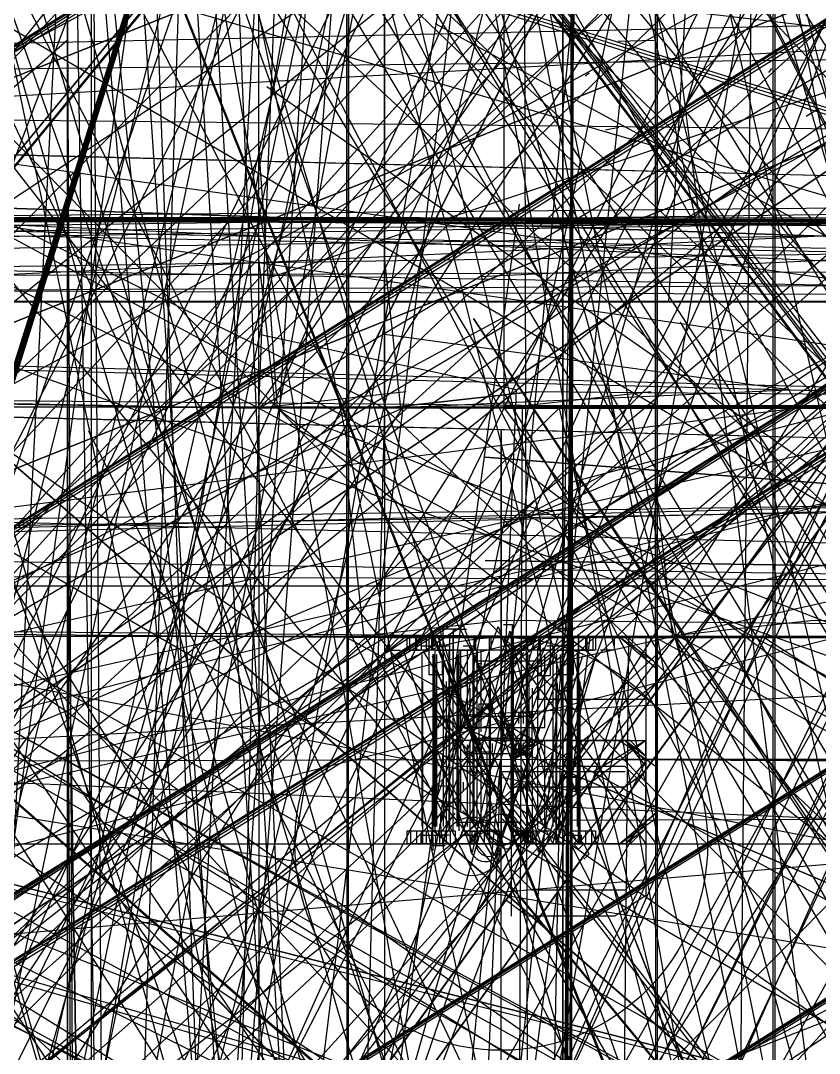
# Model space of a CAD drawing. Header units: metres. Extents: x -229 to 206, y -208 to 238.
# Drawn here: x -2.33 to 1.54, y -1.01 to 3.99 of the extents above; entities that cross this region are included whole.
import ezdxf

# ---------------------------------------------------------------- set-up
doc = ezdxf.new("R2010")
doc.units = ezdxf.units.M

msp = doc.modelspace()

# ---------------------------------------------------------------- linework, layer by layer
at = {"layer": 'MCD_Layer_0'}
for p, q in [((-7.302232, -76), (5.825209, 61.375488)), ((61.092737, 58.562988), (-65.982458, -57.987305)), ((-13.015078, -22.625), (24.650938, 54.244141)), ((5.918216, -3.1875), (-28.071042, 51.963867)), ((3.419547, 48.525391), (0.810172, 2.625)), ((18.28022, 45.419922), (-19.597709, -39.16748)), ((19.77642, 45.419922), (-18.101509, -39.16748)), ((19.626962, 44.309561), (-16.357073, -36.048475)), ((18.902891, 41.767578), (-13.046328, -22.625)), ((18.902891, 41.767578), (-13.044374, -22.625)), ((-0.7481, 1), (-0.7481, 41.371094)), ((0.7481, 1), (0.7481, 41.371094)), ((-13.747499, 34.625), (11.85211, -29.494141)), ((-13.747499, 34.625), (11.85211, -29.525391)), ((5.3842, 34.625), (-7.9283, -29.5)), ((9.5109, -29.375), (-13.223475, 34.535156)), ((13.3093, -29.375), (-9.425075, 34.535156)), ((9.026799, -30.75), (-13.707576, 33.160156)), ((11.1322, -30.75), (-11.602175, 33.160156)), ((0.014192, 2.110633), (0.014192, 32.75231)), ((0.8336, 30.000977), (0.167096, -5.9375)), ((1.4614, 30.000977), (0.789037, -39.3125)), ((-1.173973, 2.110633), (-0.105223, 29.661562)), ((-3.809235, -10.411304), (15.198766, 27.378468)), ((-22.817236, 26.239194), (15.22429, -10.411304)), ((-0.565783, 2.110633), (-0.565783, 25.923721)), ((4.331582, -10.188554), (-3.809235, 25.711323)), ((4.98475, -10.337054), (-3.809235, 25.711323)), ((9.184516, -11.543182), (-9.823485, 25.107316)), ((-2.101486, -12.675062), (-2.101486, 25.006815)), ((-0.7481, -47), (-0.734916, 24.976562)), ((0.7481, -47), (0.761284, 24.976562)), ((-2.101486, -12.675062), (-2.101486, 24.932565)), ((-1.173973, 2.110633), (22.29678, 24.877236)), ((0.3364, 24.882812), (0.3364, 1)), ((-2.101486, -12.675062), (-2.101486, 24.784065)), ((-1.173973, 2.110633), (36.922513, 24.795132)), ((-1.173973, 2.110633), (-46.773976, 24.561343)), ((-1.173973, 2.110633), (-46.773976, 24.558559)), ((-0.565783, 2.110633), (-46.165786, 24.561343)), ((-3.809235, 24.597573), (2.920832, -10.188554)), ((-0.7481, 1), (-0.7481, 24.583984)), ((0.7481, 1), (0.7481, 24.583984)), ((30.660043, -21.950159), (-39.297163, 24.444448)), ((-2.101486, -12.675062), (-2.101486, 24.264315)), ((-2.101486, -12.675062), (-2.101486, 24.237632)), ((-2.101486, -12.675062), (-2.101486, 24.041565)), ((-21.109487, 23.975436), (16.932039, -12.675062)), ((-3.809235, -10.411304), (15.198766, 23.962967)), ((-1.861333, -12.452312), (-2.101486, 23.447565)), ((-0.556157, -12.600812), (-2.101486, 23.447565)), ((-2.101486, -12.675062), (-2.101486, 23.224815)), ((-2.101486, 22.333815), (4.628581, -12.452312)), ((-2.101486, -12.675062), (-2.101486, 22.07394)), ((-1.173973, 2.110633), (-1.173973, 22.063418)), ((-0.565783, 2.110633), (-0.565783, 22.063418)), ((-0.565783, 22.063418), (-0.565783, 2.110633)), ((-0.7481, 22.00293), (-0.7481, 1)), ((0.7481, 22.00293), (0.7481, 1)), ((-2.101486, -12.675062), (-2.101486, 21.956764)), ((-3.809235, 21.479073), (5.567148, -10.188554)), ((24.702767, 21.061416), (-22.785912, -10.411304)), ((-15.254181, -25.409806), (7.119434, 20.250467)), ((-13.472178, -25.409806), (8.901436, 20.250467)), ((-4.477487, 20.130633), (4.975467, -13.870069)), ((-34.102079, 20.002194), (22.4451, -10.411304)), ((-15.68924, -10.411304), (12.822762, 20.001034)), ((-13.907237, 20.002194), (4.810725, -10.411304)), ((-13.907237, -10.411304), (14.604765, 20.001034)), ((-7.492734, -10.338215), (3.912763, 19.994073)), ((-6.542566, -10.338215), (3.912763, 19.994073)), ((3.912763, 19.994073), (-3.690901, -10.338215)), ((3.912763, 19.994073), (-2.502901, -10.338215)), ((-1.314901, -10.338215), (3.912763, 19.994073)), ((-2.101486, -12.675062), (-2.101486, 19.363815)), ((26.410516, 18.797659), (-21.078163, -12.675062)), ((72.2388, -40.236328), (-39.140106, 18.519531)), ((-13.907237, 18.100698), (16.505101, -29.468032)), ((-3.809235, 18.100698), (7.669352, -29.367099)), ((-3.809235, 18.100698), (4.514887, -29.357818)), ((-2.101486, -12.675062), (-2.101486, 17.970467)), ((-35.958329, 17.738436), (20.588851, -12.675062)), ((-11.605486, 17.743077), (16.970324, -12.675062)), ((2.056513, 17.730315), (-5.547151, -12.601972)), ((2.056513, 17.730315), (-4.359151, -12.601972)), ((-3.171151, -12.601972), (2.056513, 17.730315)), ((-0.565783, 2.110633), (-0.565783, 17.646474)), ((-2.101486, -12.675062), (-2.101486, 17.39619)), ((-102.057129, 17.298828), (53.9458, -4.617188)), ((-2.101486, -12.675062), (-2.101486, 17.284815)), ((9.184516, 16.96882), (-23.975072, -30.545383)), ((9.184516, 16.96882), (-11.961653, -30.540742)), ((0.298914, -18.597588), (0.298914, 16.70829)), ((15.198766, -10.411304), (-22.817236, 16.208483)), ((-13.313236, 16.167877), (15.254454, -10.411304)), ((-5.70525, -66.550781), (-1.555836, 16)), ((-1.9865, 16), (-1.9865, -30.59375)), ((-1.9865, 16), (-1.9865, -134.5)), ((8.73225, -58.368164), (-0.680836, 16)), ((1.3157, 16), (1.3157, -170.375)), ((1.329372, 16), (1.3157, -40)), ((-2.101486, -12.675062), (-2.101486, 15.83694)), ((-2.100326, -12.675062), (-2.101486, 15.83694)), ((-2.101486, 15.83694), (-0.35545, -31.638978)), ((-2.101486, 15.83694), (0.782663, -31.65406)), ((-2.101486, 15.83694), (9.377101, -31.630856)), ((-2.101486, 15.83694), (6.222636, -31.621575)), ((24.702767, 14.487971), (-22.758068, -10.411304)), ((-8.130819, -15.970703), (1.462514, 14.441635)), ((-8.115737, -15.970703), (1.462514, 14.441635)), ((-8.108776, -15.970703), (1.462514, 14.441635)), ((1.462514, 14.441635), (-8.108776, -15.970703)), ((1.462514, 14.441635), (-8.090213, -15.970703)), ((-8.087893, -15.970703), (1.462514, 14.441635)), ((-8.086733, -15.970703), (1.462514, 14.441635)), ((-8.084413, -15.970703), (1.462514, 14.441635)), ((-8.078612, -15.970703), (1.462514, 14.441635)), ((-8.077452, -15.970703), (1.462514, 14.441635)), ((1.462514, 14.441635), (-8.076291, -15.970703)), ((1.462514, 14.441635), (-8.071651, -15.970703)), ((-8.071651, -15.970703), (1.462514, 14.441635)), ((1.462514, 14.441635), (-8.06701, -15.970703)), ((-5.665489, 14.442795), (13.052474, -15.970703)), ((-2.101486, 14.166315), (-0.449423, -12.452312)), ((16.906516, -12.675062), (-21.109487, 13.944725)), ((-35.265599, 13.878906), (8.046901, 1.25)), ((-11.605486, 13.904119), (16.962203, -12.675062)), ((-2.101486, -12.675062), (-2.101486, 13.83219)), ((11.85211, 2.748047), (-77.747499, 13.248047)), ((-22.817236, 13.084182), (15.245172, -10.411304)), ((3.705094, 12.839389), (-15.272743, -25.409806)), ((3.705094, 12.839389), (-15.271583, -25.409806)), ((5.487096, 12.839389), (-13.573112, -10.262804)), ((5.487096, 12.839389), (-13.569632, -10.262804)), ((5.487096, 12.839389), (-13.490741, -25.409806)), ((5.487096, 12.839389), (-13.489581, -25.409806)), ((5.487096, 12.839389), (-13.48378, -10.262804)), ((5.487096, 12.839389), (-13.475659, -10.262804)), ((5.487096, 12.839389), (-13.469858, -10.262804)), ((9.184516, -11.543182), (-9.823485, 12.853745)), ((-2.101486, -12.675062), (-2.101486, 12.829815)), ((-27.049488, 12.541299), (3.36285, 2.970009)), ((-27.049488, 12.541299), (3.36285, 3.007134)), ((-27.049488, 12.541299), (3.36285, 2.988572)), ((-5.665489, 12.541299), (24.746849, -35.027431)), ((-11.085738, 12.397369), (3.983533, -10.411304)), ((26.410516, 12.224213), (-21.050319, -12.675062)), ((-2.101486, -12.675062), (-2.101486, 11.97594)), ((0.298914, 11.80779), (-7.30475, -18.524498)), ((0.298914, 11.80779), (-6.11675, -18.524498)), ((-4.92875, -18.524498), (0.298914, 11.80779)), ((0.298914, -18.597588), (0.298914, 11.80779)), ((-15.68924, -10.411304), (7.185563, 11.345107)), ((-13.907237, -10.411304), (8.967565, 11.345107)), ((-4.100433, 11.345107), (6.37926, -25.533942)), ((-5.592399, -15.970703), (0.644602, 11.294131)), ((0.644602, 11.294131), (-4.469368, -15.970703)), ((0.644602, 11.294131), (-2.687367, -15.970703)), ((-3.809235, -10.411304), (5.694766, 11.123517)), ((-21.109487, 10.820424), (16.952922, -12.675062)), ((34.761693, 10.760254), (0.3364, 1.75)), ((-3.809235, 10.749947), (0.558753, -10.337054)), ((-4.174686, 10.213229), (6.305006, -26.66582)), ((-2.101486, -12.675062), (-2.101486, 10.19974)), ((25.307206, -12.253925), (-12.941988, 10.133611)), ((0.298914, -18.597588), (0.298914, 9.914414)), ((0.298914, 0.373289), (0.298914, 9.914414)), ((0.298914, 0.364007), (0.298914, 9.914414)), ((0.298914, 0.387211), (0.298914, 9.914414)), ((0.301235, -18.597588), (0.298914, 9.914414)), ((-2.101486, 9.525689), (-0.625767, -12.452312)), ((-3.809235, 9.413447), (10.92243, -10.188554)), ((12.493282, -10.188554), (-3.809235, 9.413447)), ((11.081371, -10.188554), (-3.809235, 9.413447)), ((8.894477, -10.188554), (-3.809235, 9.413447)), ((6.389699, -10.188554), (-3.809235, 9.413447)), ((2.022871, -10.337054), (-3.809235, 9.413447)), ((8.040602, -10.337054), (-3.809235, 9.413447)), ((11.334285, -10.337054), (-3.809235, 9.413447)), ((-2.488388, 1.373047), (6.5038, 9.375)), ((5.785258, 9.198818), (-3.809235, -10.411304)), ((9.184516, -11.543182), (-9.823485, 9.058874)), ((-2.101486, -12.675062), (-2.101486, 9.005939)), ((-12.422237, 8.983029), (9.343456, -9.998289)), ((-12.422237, 8.983029), (9.343456, -9.989008)), ((16.090923, 8.770791), (-43.680331, -31.176872)), ((1.095906, 8.658185), (-3.809235, -38.923306)), ((-3.809235, -0.907304), (1.095906, 8.658185)), ((3.376773, 8.654705), (-3.809235, -10.411304)), ((-3.809235, -10.411304), (5.393125, 8.641943)), ((3.437103, 8.566533), (-26.975235, -38.923306)), ((11.753099, 8.571173), (-18.659239, -10.411304)), ((11.753099, 8.566533), (-18.659239, -10.411304)), ((11.753099, 8.561892), (-18.659239, -10.411304)), ((14.723099, 8.571173), (-15.68924, -10.411304)), ((14.723099, 8.566533), (-15.68924, -10.411304)), ((14.723099, 8.561892), (-15.68924, -10.411304)), ((16.505101, 8.571173), (-13.907237, -10.411304)), ((16.505101, 8.566533), (-13.907237, -10.411304)), ((16.505101, 8.561892), (-13.907237, -10.411304)), ((-3.809235, 8.596697), (18.809173, -29.356657)), ((11.753099, 8.54797), (-18.659239, -10.411304)), ((11.753099, 8.529408), (-18.659239, -10.411304)), ((14.723099, 8.54797), (-15.68924, -10.411304)), ((14.723099, 8.529408), (-15.68924, -10.411304)), ((16.505101, 8.54797), (-13.907237, -10.411304)), ((16.505101, 8.529408), (-13.907237, -10.411304)), ((-2.101486, 8.486189), (2.266503, -12.600812)), ((3.912763, 8.448197), (-11.209875, -8.22673)), ((-13.907237, -10.411304), (1.298932, 8.358865)), ((3.912763, 8.299697), (-11.209875, -8.22673)), ((-4.174686, 7.886343), (6.305006, -28.992706)), ((7.402515, 7.662478), (-21.043358, -12.675062)), ((-4.766364, 7.530948), (9.184516, -40.055184)), ((-2.101486, -12.675062), (-2.101486, 7.520939)), ((9.184516, -40.055184), (-0.470305, 7.514706)), ((-0.470305, 7.514706), (9.184516, -11.543182)), ((9.184516, 7.464819), (-25.373061, -30.494336)), ((-11.34097, 7.484542), (9.184516, -11.543182)), ((9.184516, -11.543182), (-1.607258, 7.492663)), ((3.36285, 7.439296), (-27.049488, -11.543182)), ((3.36285, 7.434655), (-27.049488, -40.055184)), ((3.36285, 7.434655), (-27.049488, -11.543182)), ((3.36285, 7.430014), (-27.049488, -11.543182)), ((3.36285, 7.416092), (-27.049488, -11.543182)), ((3.36285, 7.39753), (-27.049488, -11.543182)), ((13.728845, 7.27999), (-5.254793, -0.675202)), ((-2.101486, 7.149689), (12.630179, -12.452312)), ((14.201031, -12.452312), (-2.101486, 7.149689)), ((12.789121, -12.452312), (-2.101486, 7.149689)), ((10.602226, -12.452312), (-2.101486, 7.149689)), ((8.097449, -12.452312), (-2.101486, 7.149689)), ((-1.791724, -12.452312), (-2.101486, 7.149689)), ((3.73062, -12.600812), (-2.101486, 7.149689)), ((9.748351, -12.600812), (-2.101486, 7.149689)), ((13.042035, -12.600812), (-2.101486, 7.149689)), ((-3.809235, 7.000322), (5.038117, -10.188554)), ((-2.101486, -12.675062), (-0.616486, 6.719271)), ((-2.101486, -12.675062), (-2.101486, 6.524365)), ((-2.101486, -12.675062), (-2.101486, 6.397908)), ((-1.068947, 6.397908), (-2.101486, -12.675062)), ((-2.101486, -3.171062), (2.803655, 6.394427)), ((-2.100326, -12.675062), (-2.101486, 6.332939)), ((-2.101486, 6.332939), (1.660901, -31.614614)), ((-2.101486, 6.332939), (20.516922, -31.620415)), ((-2.101486, -12.675062), (-2.101486, 6.295814)), ((-2.101486, 6.295814), (-0.556157, -12.600812)), ((-1.493564, 6.299295), (-2.100326, -12.675062)), ((2.056513, 6.184439), (-13.066124, -10.490488)), ((2.056513, 6.035939), (-13.066124, -10.490488)), ((-4.174686, 5.785709), (6.305006, -31.093341)), ((-1.107012, 2.748047), (7.900801, 5.75)), ((-2.101486, -12.675062), (-2.101486, 5.627564)), ((-3.809235, -10.411304), (3.28164, 5.538525)), ((-3.809235, -10.411304), (-1.61886, 5.362181)), ((24.034515, -23.374069), (-4.12944, 5.199421)), ((24.034515, -51.886071), (-3.178112, 5.199421)), ((3.36285, 5.112409), (-27.049488, -13.870069)), ((3.36285, 5.107769), (-27.049488, -42.382071)), ((3.36285, 5.107769), (-27.049488, -13.870069)), ((3.36285, 5.103128), (-27.049488, -13.870069)), ((-13.313236, 5.105786), (15.204567, -10.411304)), ((3.36285, 5.089206), (-27.049488, -13.870069)), ((3.36285, 5.070644), (-27.049488, -13.870069)), ((3.437103, 4.956126), (-11.769066, -10.338215)), ((-15.816585, 4.927734), (9.67365, 1.25)), ((-21.748735, -10.338215), (3.912763, 4.809947)), ((-18.897071, -10.338215), (3.912763, 4.809947)), ((3.912763, 4.809947), (-18.897071, -10.338215)), ((3.912763, 4.809947), (-14.14507, -10.338215)), ((-13.194902, -10.338215), (3.912763, 4.809947)), ((-7.967238, -10.338215), (3.912763, 4.809947)), ((3.912763, 4.809947), (-7.01707, -10.338215)), ((-7.01707, -10.338215), (3.912763, 4.809947)), ((3.912763, 4.809947), (-4.64107, -10.338215)), ((-3.690901, -10.338215), (3.912763, 4.809947)), ((-3.215237, -10.338215), (3.912763, 4.809947)), ((-56.674081, -25.617474), (-0.602566, 4.794865)), ((-53.704082, -25.617474), (2.367434, 4.794865)), ((-51.92208, -25.617474), (4.149436, 4.794865)), ((-37.727568, -10.411304), (0.348763, 4.794865)), ((0.348763, 4.794865), (-37.719447, -10.411304)), ((-34.757569, -10.411304), (3.318762, 4.794865)), ((3.318762, 4.794865), (-34.749448, -10.411304)), ((-32.975567, -10.411304), (5.100764, 4.794865)), ((5.100764, 4.794865), (-32.967445, -10.411304)), ((-18.659239, -10.411304), (0.348763, 4.794865)), ((-15.68924, -10.411304), (3.318762, 4.794865)), ((-15.61847, -10.411304), (-0.542238, 4.794865)), ((-0.542238, 4.794865), (-15.61615, -10.411304)), ((-0.542238, 4.794865), (-15.61615, -48.427307)), ((-15.48157, 4.794865), (22.682932, -10.411304)), ((-13.907237, -10.411304), (5.100764, 4.794865)), ((-13.836468, -10.411304), (1.239764, 4.794865)), ((1.239764, 4.794865), (-13.834147, -10.411304)), ((1.239764, 4.794865), (-13.834147, -48.427307)), ((0.11093, 4.794865), (0.18518, -25.533942)), ((0.247829, -10.411304), (0.348763, 4.794865)), ((0.348763, 4.794865), (0.25943, -10.411304)), ((0.348763, 4.794865), (0.277993, -10.411304)), ((0.348763, 4.794865), (0.305837, -10.411304)), ((0.311638, -10.411304), (0.348763, 4.794865)), ((0.348763, 4.794865), (0.315118, -10.411304)), ((0.318598, -10.411304), (0.348763, 4.794865)), ((0.348763, 4.794865), (0.324399, -10.411304)), ((0.3302, -10.411304), (0.348763, 4.794865)), ((-2.101486, 4.736564), (6.745866, -12.452312)), ((32.152891, 4.638672), (-13.747499, 3.625)), ((-29.050046, 4.466309), (5.1272, -1.078125)), ((15.198766, 4.486263), (-22.783592, -10.411304)), ((0.298914, -18.597588), (0.298914, 4.277215)), ((10.6981, -40.21875), (-0.561666, 4.153809)), ((10.6981, -40.296875), (0.688334, 4.153809)), ((32.152891, 4.138672), (-13.747499, 3.625)), ((-2.101486, -12.675062), (-2.101486, 4.105439)), ((9.184516, -11.543182), (1.239765, 4.122409)), ((-13.369706, 2.998047), (5.3842, 4.0625)), ((-0.950611, 4.03699), (-2.027236, -12.675062)), ((-33.598775, -6.009766), (10.851909, 4)), ((-33.52065, -7.259766), (10.851909, 4)), ((-32.456075, -6.009766), (11.994609, 4)), ((-32.37795, -7.259766), (11.994609, 4)), ((-29.45815, 4), (30.6981, 1.95166)), ((-29.389791, 4), (30.6981, 1.95166)), ((-28.283711, 4), (51.8408, 1.95166)), ((-28.266622, 4), (51.8408, 1.95166)), ((14.7766, 2.239746), (-25.128185, 4)), ((-10.3792, -1.12207), (49.432812, 4)), ((38.119051, -22.740723), (-8.75839, 4)), ((-2.101486, -12.675062), (-2.101486, 3.959259)), ((-2.101486, 3.959259), (-2.101486, -12.378062)), ((-2.101486, 3.956939), (-2.027236, -12.675062)), ((-0.319485, 3.973909), (28.198318, -11.543182)), ((-2.101486, 3.89197), (-21.109487, -12.675062)), ((0.566849, 3.887729), (0.741747, 3.892222)), ((3.36285, 3.824248), (-11.843319, -11.470093)), ((1.3088, 3.754436), (1.295716, 3.735587)), ((0.425814, 3.732017), (0.407072, 3.71878)), ((-3.17811, 3.700112), (9.407266, -11.543182)), ((24.034515, -13.870069), (-1.136236, 3.666855)), ((32.152891, 3.138672), (-13.747499, 3.625)), ((1.477552, 3.523692), (1.532774, 3.55762)), ((24.034515, -13.870069), (-5.962487, 3.490511)), ((0.505471, 3.457473), (0.568964, 3.470466)), ((-4.180489, 3.42363), (17.585204, -15.557687)), ((-4.180489, 3.42363), (17.585204, -15.548406)), ((-1.173973, 3.357508), (-1.086302, 2.110633)), ((24.034515, -13.870069), (-10.900112, 3.314167)), ((-41.4962, 3.296875), (38.468644, 1.25)), ((-40.7116, 3.296875), (39.253244, 1.25)), ((-0.565783, 2.110633), (-0.565783, 3.179383)), ((-33.6915, 2.748047), (6.3085, 3.125)), ((-25.8702, 2.748047), (14.1298, 3.125)), ((-20.812903, 2.748047), (7.2203, 3.125)), ((-15.155115, 2.748047), (9.5109, 3.125)), ((-11.356715, 2.748047), (13.3093, 3.125)), ((-2.607987, 2.748047), (5.3842, 3.125)), ((-0.107012, 2.748047), (7.900801, 3.125)), ((-2.101486, -12.675062), (0.088889, 3.098423)), ((3.36285, 3.007134), (-27.049488, 3.037298)), ((3.36285, 3.011775), (-27.049488, -15.970703)), ((3.36285, 3.007134), (-27.049488, -44.482705)), ((3.36285, 3.007134), (-27.049488, -15.970703)), ((3.36285, 3.002494), (-27.049488, -15.970703)), ((-5.665489, 3.037298), (9.54068, 2.966529)), ((-5.665489, 3.037298), (9.54068, 3.012935)), ((-5.665489, 3.037298), (9.54068, 2.947966)), ((-5.665489, 3.037298), (9.54068, 3.003654)), ((-5.665489, 3.037298), (9.54068, 2.994372)), ((-5.665489, 3.037298), (9.54068, 2.985091)), ((9.54068, 2.947966), (-5.665489, 3.037298)), ((24.746849, 3.007134), (-5.665489, 3.037298)), ((3.36285, 2.988572), (-27.049488, -15.970703)), ((3.36285, 2.970009), (-27.049488, -15.970703)), ((-15.084078, 2.998047), (6.3085, 2.625)), ((11.252501, 3), (-13.747499, 2.625)), ((-5.118247, 2.998047), (14.1298, 2.625)), ((-3.8702, 2.998047), (14.1298, 2.625)), ((-1.173973, 2.110633), (-1.173973, 2.823133)), ((-1.173973, 2.823133), (-1.096044, 2.110633)), ((-0.565783, 2.110633), (-0.565783, 2.823133)), ((-0.565783, 2.823133), (-0.487854, 2.110633)), ((-0.565783, 2.823133), (-0.565783, 2.110633)), ((9.54068, 2.799466), (-5.665489, 2.740298)), ((-21.498903, 2.748047), (11.8468, 2.625)), ((11.252501, 2.75), (-13.747499, 2.625)), ((-3.598222, 2.748047), (5.3842, -0.4375)), ((37.349044, 2.625), (-58.6158, -2.496094)), ((-57.8658, -5.367188), (5.507247, 2.625)), ((-44.094109, 2.625), (20.005501, 0.986328)), ((-44.080437, 2.625), (20.005501, 0.986328)), ((-27.536699, -5.382812), (8.023848, 2.625)), ((-27.474199, -6.382812), (8.023848, 2.625)), ((-24.198809, 2.625), (39.900801, 0.986328)), ((-24.185137, 2.625), (39.900801, 0.986328)), ((14.1298, 2.625), (-17.940513, 2.625)), ((18.221251, 2.625), (-13.747499, 2.626953)), ((18.190001, 2.625), (-13.747499, 2.626953)), ((18.180235, 2.625), (-13.747499, 2.626953)), ((18.113829, 2.625), (-13.747499, 2.626953)), ((18.201719, 2.625), (-13.747499, 2.626953)), ((18.174376, 2.625), (-13.747499, 2.626953)), ((18.10211, 2.625), (-13.747499, 2.626953)), ((18.127501, 2.625), (-13.747499, 2.626953)), ((18.176329, 2.625), (-13.747499, 2.626953)), ((18.215391, 2.625), (-13.747499, 2.626953)), ((-13.747499, 2.625), (18.096251, 2.625)), ((14.256407, 2.625), (-13.747499, 2.625)), ((18.193907, 2.625), (-13.747499, 2.625)), ((18.13336, 2.625), (-13.747499, 2.625)), ((-13.747499, 2.625), (14.256407, 2.625)), ((18.139219, 2.625), (-13.747499, 2.625)), ((-13.747499, 2.625), (37.440001, -10.175781)), ((-13.747499, 2.625), (18.221251, 2.625)), ((-13.747499, 2.625), (18.205626, 2.625)), ((18.201719, 2.625), (-13.747499, 2.625)), ((-13.747499, 2.625), (18.190001, 2.625)), ((-13.747499, 2.625), (18.174376, 2.625)), ((-13.747499, 2.625), (37.440001, -12.175781)), ((18.190001, 2.625), (-13.747499, 2.625)), ((18.205626, 2.625), (-13.747499, 2.625)), ((18.19586, 2.625), (-13.747499, 2.625)), ((-13.747499, 2.625), (18.158751, 2.625)), ((18.158751, 2.625), (-13.747499, 2.625)), ((18.221251, 2.625), (-13.747499, 2.625)), ((18.082579, 2.625), (-13.747499, 2.625)), ((-13.747499, 2.625), (18.197813, 2.625)), ((18.197813, 2.625), (-13.747499, 2.625)), ((18.203672, 2.625), (-13.747499, 2.625)), ((-13.74164, 2.625), (14.256407, 2.625)), ((-13.735781, 2.625), (14.256407, 2.625)), ((-13.729921, 2.625), (14.256407, 2.625)), ((37.440001, -12.175781), (-13.624453, 2.625)), ((-13.624453, 2.625), (37.440001, -10.175781)), ((37.440001, -10.175781), (-13.624453, 2.625)), ((19.184578, 2.625), (-12.7705, 2.626953)), ((-12.7705, 2.625), (19.07325, 2.625)), ((15.233406, 2.625), (-12.7705, 2.625)), ((-12.7705, 2.625), (15.233406, 2.625)), ((19.968391, 2.625), (-11.994499, 2.626953)), ((16.009407, 2.625), (-11.994499, 2.625)), ((-11.994499, 2.625), (20.005501, -3.519531)), ((-8.744557, 2.625), (19.232005, 2.625)), ((21.620906, 2.625), (-6.383, 2.625)), ((39.9295, -23.378906), (-6.259953, 2.625)), ((22.414906, 2.625), (-5.589, 2.625)), ((40.7235, -23.378906), (-5.465953, 2.625)), ((-3.809235, 2.619571), (4.98475, -10.337054)), ((-2.101486, -12.675062), (-2.101486, 2.620439)), ((-23.604985, -12.601972), (2.056513, 2.546189)), ((-20.75332, -12.601972), (2.056513, 2.546189)), ((2.056513, 2.546189), (-20.75332, -12.601972)), ((2.056513, 2.546189), (-16.00132, -12.601972)), ((-15.051152, -12.601972), (2.056513, 2.546189)), ((-9.823488, -12.601972), (2.056513, 2.546189)), ((2.056513, 2.546189), (-8.873319, -12.601972)), ((-8.873319, -12.601972), (2.056513, 2.546189)), ((2.056513, 2.546189), (-6.497319, -12.601972)), ((-5.547151, -12.601972), (2.056513, 2.546189)), ((-5.071487, -12.601972), (2.056513, 2.546189)), ((-0.13386, 2.544596), (9.258766, -11.543182)), ((9.184516, -11.543182), (-0.13386, 2.544596)), ((9.184516, -11.543182), (0.868515, 2.527194)), ((0.072902, 2.198304), (-1.173973, 2.466883)), ((1.393592, 2.198304), (-0.565783, 2.466883)), ((-0.565783, 2.466883), (-0.565783, 2.110633)), ((-17.920507, 2.376429), (-1.173973, 2.110633)), ((-15.29873, 2.376429), (-1.173973, 2.110633)), ((-22.205189, 2.198304), (-0.565783, 2.110633)), ((1.550057, 2.110633), (-8.424944, 2.196913)), ((0.072902, 2.198304), (-1.173973, -27.814368)), ((-0.461473, 2.188563), (-1.173973, 2.110633)), ((-0.565783, 2.110633), (1.393592, 2.198304)), ((0.146717, 2.188563), (-0.565783, 2.110633)), ((-0.565783, 2.110633), (0.146717, 2.188563)), ((0.726692, 2.188563), (0.014192, 2.110633)), ((9.775208, 2.110633), (0.146717, 2.188563)), ((0.279988, 2.110633), (-45.585811, -42.211879)), ((24.234555, 2.110633), (-44.049946, 2.123158)), ((-35.499945, -27.295301), (1.815853, 2.110633)), ((-29.799945, -27.309217), (1.637728, 2.110633)), ((-26.215785, -9.267102), (-0.478112, 2.110633)), ((-14.815784, -19.528772), (-0.478112, 2.110633)), ((-1.173973, 2.110633), (-1.77097, -20.756165)), ((-1.173973, 2.113417), (-1.173973, 2.110633)), ((-1.173973, 2.112025), (-1.173973, 2.110633)), ((-1.173973, 2.110633), (-1.173973, -13.564367)), ((-1.173973, 2.110633), (-1.173973, 2.110633)), ((-1.173973, 2.110633), (-1.17119, 2.110633)), ((-1.173973, 2.110633), (40.974857, -20.804871)), ((-1.173973, 2.110633), (-1.172582, 2.110633)), ((18.778811, 2.110633), (-1.173973, 2.110633)), ((-0.461473, 2.110633), (-1.173973, 2.110633)), ((-0.817723, 2.110633), (-1.173973, 2.110633)), ((-0.565783, 2.110633), (-1.16278, -20.756165)), ((20.201028, -14.637292), (-1.086302, 2.110633)), ((35.163529, -12.015515), (-1.086302, 2.110633)), ((-0.7481, 1), (-0.7481, 2.125)), ((-0.565783, 2.113417), (-0.565783, 2.110633)), ((-0.565783, 2.110633), (-0.565783, 2.113417)), ((-0.565783, 2.112025), (-0.565783, 2.110633)), ((22.193861, 2.110633), (-0.565783, 2.112025)), ((22.140981, 2.110633), (-0.565783, 2.112025)), ((-0.565783, 2.110633), (-0.565783, -12.139367)), ((-0.565783, 2.110633), (-0.565783, 2.110633)), ((-0.565783, 2.110633), (-0.563, 2.110633)), ((-0.565783, 2.110633), (23.773329, -20.774255)), ((-0.565783, 2.110633), (-0.564392, 2.110633)), ((19.387001, 2.110633), (-0.565783, 2.110633)), ((0.146717, 2.110633), (-0.565783, 2.110633)), ((-0.209533, 2.110633), (-0.565783, 2.110633)), ((28.646718, -19.525989), (-0.299987, 2.110633)), ((0.014192, 2.123158), (22.791927, 2.110633)), ((0.014192, 2.113417), (0.014192, 2.110633)), ((0.014192, 2.112025), (0.014192, 2.110633)), ((0.014192, 2.110633), (0.726692, 2.110633)), ((0.014192, 2.110633), (14.264192, -16.881946)), ((0.101863, 2.110633), (0.014192, -18.828796)), ((0.014192, 2.110633), (0.014192, 2.110633)), ((0.080989, 2.110633), (19.966976, 2.110633)), ((0.101863, 2.110633), (0.370442, 2.110633)), ((0.279988, 2.110633), (5.714192, -21.477014)), ((0.7481, 1), (0.7481, 2.125)), ((7.921901, 1.25), (-0.078099, 1.873047)), ((-0.078099, 1.873047), (7.921901, 1.25)), ((-2.101486, -12.675062), (-2.101486, 1.840814)), ((-15.639216, 1.373047), (9.026799, 1.75)), ((-13.533815, 1.373047), (11.1322, 1.75)), ((-8.824325, 1.373047), (6.5038, 1.75)), ((-8.039725, 1.373047), (7.2884, 1.75)), ((-0.7481, 1.75), (-0.666069, 1)), ((-0.7481, 1.75), (-0.7481, 1)), ((0.7481, 1.75), (0.830131, 1)), ((0.7481, 1.75), (0.7481, 1)), ((-20.011065, 1.623047), (5.6862, 1.25)), ((-1.878736, -12.675062), (-2.101486, 1.563536)), ((-2.101486, 1.563536), (-1.878736, -12.675062)), ((-2.028396, -12.675062), (-2.101486, 1.563536)), ((-2.027236, -12.675062), (-2.101486, 1.563536)), ((3.36285, 1.497362), (-11.843319, -13.796979)), ((-23.703303, 1.373047), (9.6424, 1.25)), ((-1.703787, 1.373047), (7.2884, -34.625)), ((-0.7481, 1.375), (-0.7481, 1)), ((7.921901, 1.25), (-0.078099, 1.373047)), ((-0.078099, 1.373047), (7.921901, 1.25)), ((0.7481, 1.375), (0.7481, 1)), ((-24.035131, 1.25), (7.921901, 1.25)), ((-24.003881, 1.25), (7.921901, 1.25)), ((7.921901, -0.158203), (-24.001927, 1.25)), ((-0.7481, 1), (-11.2481, 1.09082)), ((0.7481, 1), (-9.7519, 1.09082)), ((-0.7481, 1), (0.0019, 1.082031)), ((-0.3585, 0.0905), (-0.0155, 1.052)), ((-0.0155, 1.052), (0.3285, 0.0905)), ((8.637154, 1), (0.0019, 1.082031)), ((0.0105, 1.063), (0.0525, 1.063)), ((0.0525, 1.063), (0.0525, 0.095)), ((0.7481, 1), (1.4981, 1.082031)), ((10.133354, 1), (1.4981, 1.082031)), ((23.130318, 1), (-48.7481, 1.013184)), ((24.626518, 1), (-47.2519, 1.013184)), ((-0.7481, 1), (-0.7481, 1.00293)), ((22.835884, 1), (-0.7481, 1.001465)), ((23.162544, 1), (-0.7481, 1.001465)), ((-0.414, 0.9386), (-0.414, 1.0011)), ((-0.414, 1.0011), (-0.132, 1.0011)), ((-0.2813, 0.7231), (-0.2813, 1.0421)), ((-0.2813, 1.0421), (-0.198, 1.0421)), ((-0.2313, 0.7631), (-0.2313, 1.0391)), ((-0.2313, 1.0391), (-0.1683, 1.0391)), ((-0.132, 1.0011), (-0.132, 0.9386)), ((-0.13, 0.3126), (0.042, 1.0306)), ((0.042, 1.0306), (0.213, 0.3176)), ((0.185, 0.9386), (0.185, 1.0011)), ((0.185, 1.0011), (0.414, 1.0011)), ((0.2761, 1.033495), (0.2761, 1.044495)), ((0.2761, 1.044495), (0.3351, 1.044495)), ((0.278173, 1.031), (0.278173, 1.042)), ((0.278173, 1.042), (0.320173, 1.042)), ((0.320173, 1.042), (0.320173, 0.74)), ((0.3277, 1.0322), (0.3277, 0.9682)), ((0.3351, 1.044495), (0.3351, 0.742495)), ((0.414, 1.0011), (0.414, 0.9386)), ((0.7481, 1), (0.7481, 1.00293)), ((24.332084, 1), (0.7481, 1.001465)), ((24.658745, 1), (0.7481, 1.001465)), ((-39.7481, -29.953613), (-0.468315, 1)), ((-38.2519, -29.953613), (1.027885, 1)), ((-33.7481, -29.968262), (-0.655815, 1)), ((-32.2519, -29.968262), (0.840385, 1)), ((-29.309108, -23.058594), (0.3364, 1)), ((0.3364, 1), (-4.7261, -13.742188)), ((0.428685, 1), (-1.63235, -14.990234)), ((-0.7481, 1), (-0.74517, 1)), ((-0.7481, 1), (43.349556, -23.121582)), ((-0.7481, 1), (-0.746635, 1)), ((-0.7481, 1), (-0.7481, 1)), ((20.25483, 1), (-0.7481, 1)), ((0.0019, 1), (-0.7481, 1)), ((-0.3731, 1), (-0.7481, 1)), ((23.130318, 1), (-0.7481, 1)), ((-0.7481, 1), (-0.7481, -36.719727)), ((2.8144, -5), (-0.655815, 1)), ((-0.547, 0.9371), (-0.547, 0.9996)), ((-0.547, 0.9996), (-0.234, 0.9996)), ((-0.456, 0.9375), (-0.456, 1)), ((-0.456, 1), (-0.305, 1)), ((-0.443, 0.9371), (-0.443, 0.9996)), ((-0.443, 0.9996), (-0.125, 0.9996)), ((-0.409, 0.9375), (-0.409, 1)), ((-0.409, 1), (-0.128, 1)), ((-0.388, 0.958), (-0.388, 1)), ((-0.388, 1), (-0.133, 1)), ((-0.341, 0.958), (-0.388, 0.958)), ((-0.3858, 0.9375), (-0.3858, 1)), ((-0.3858, 1), (0.0152, 1)), ((-0.363, 0.9375), (-0.363, 1)), ((-0.363, 1), (-0.019, 1)), ((-0.349, 0.818), (-0.349, 1)), ((-0.349, 1), (0.349, 1)), ((-0.336, 0.958), (-0.336, 1)), ((-0.336, 1), (0.237, 1)), ((-0.336, 0.9375), (-0.336, 1)), ((-0.336, 1), (0.237, 1)), ((-0.273, 0.958), (-0.336, 0.958)), ((-0.3315, 0.9375), (-0.3315, 1)), ((-0.3315, 1), (-0.0505, 1)), ((-0.327312, 1.000009), (-0.209211, 1.000009)), ((-0.3262, 0.958), (-0.3262, 1)), ((-0.3262, 1), (0.0319, 1)), ((-0.2532, 0.958), (-0.3262, 0.958)), ((-0.305, 1), (-0.008, 0.203)), ((-0.297, 0.9375), (-0.297, 1)), ((-0.297, 1), (0.047, 1)), ((-0.249735, 0.601006), (-0.249735, 1.000005)), ((-0.249735, 1.000005), (0.187764, 1.000005)), ((-0.234, 0.9996), (-0.234, 0.9371)), ((-0.133, 0.958), (-0.185, 0.958)), ((-0.133, 1), (-0.133, 0.958)), ((-0.128, 1), (-0.128, 0.9375)), ((-0.125, 0.9996), (-0.125, 0.9371)), ((-0.057538, 0.00001), (-0.057538, 1.000009)), ((-0.057538, 1.000009), (0.057462, 1.000009)), ((-0.0505, 1), (-0.0505, 0.9375)), ((-0.008, 0.203), (0.2763, 1)), ((0.15, 1), (0, 0.825)), ((0, 1), (0.75, 0)), ((0.175, 1), (0, 0.85)), ((0, 1), (0, 0)), ((0.018, 0.958), (0.018, 1)), ((0.018, 1), (0.326, 1)), ((0.093, 0.958), (0.018, 0.958)), ((0.05, 0), (0.05, 1)), ((0.05, 1), (0.05, 0)), ((0.0516, 0.9371), (0.0516, 0.9996)), ((0.0516, 0.9996), (0.3336, 0.9996)), ((0.057462, 1.000009), (0.057462, 0.00001)), ((0.25, 1), (0.125, 0.925)), ((0.128, 0.9375), (0.128, 1)), ((0.128, 1), (0.409, 1)), ((0.575, 1), (0.15, 1)), ((0.575, 1), (0.175, 1)), ((0.182, 0.9371), (0.182, 0.9996)), ((0.182, 0.9996), (0.443, 0.9996)), ((0.187764, 1.000005), (0.187764, 0.885005)), ((0.326, 0.958), (0.222, 0.958)), ((0.224988, 1.000009), (0.340088, 1.000009)), ((0.237, 1), (0.237, 0.813)), ((0.237, 1), (0.237, 0.813)), ((0.25, 1), (0.5, 1)), ((0.6, 1), (0.25, 1)), ((0.25, 1), (0.375, 1)), ((0.2763, 1), (0.4561, 1)), ((0.297, 0.9375), (0.297, 0.9996)), ((0.297, 0.9996), (0.547, 0.9996)), ((0.326, 1), (0.326, 0.958)), ((0.3336, 0.9996), (0.3336, 0.9371)), ((0.418431, 1), (0.3364, 1)), ((0.33933, 1), (0.3364, -47)), ((0.3364, 1), (0.3364, -47)), ((0.337865, 1), (0.3364, 1)), ((0.3364, 1), (21.33933, 1)), ((0.3364, 1), (1.0864, 1)), ((0.616185, 1), (0.3364, -29)), ((0.3364, 1), (0.3364, 1)), ((0.349, 1), (0.349, 0.818)), ((0.375, 0), (0.375, 1)), ((0.375, 1), (0.375, 0)), ((0.409, 1), (0.409, 0.9375)), ((0.428685, 1), (0.7114, 1)), ((0.443, 0.9996), (0.443, 0.9371)), ((0.4561, 1), (0.4561, 0.9375)), ((0.547, 0.9996), (0.547, 0.9375)), ((0.75, 0.85), (0.575, 1)), ((0.75, 0.875), (0.575, 1)), ((0.7, 0.9), (0.6, 1)), ((0.7, 1), (0.7, 0)), ((0.7481, 1), (0.75103, 1)), ((0.7481, 1), (44.845756, -23.121582)), ((0.7481, 1), (0.749565, 1)), ((0.7481, 1), (0.7481, 1)), ((21.75103, 1), (0.7481, 1)), ((1.4981, 1), (0.7481, 1)), ((1.1231, 1), (0.7481, 1)), ((24.626518, 1), (0.7481, 1)), ((0.7481, 1), (0.7481, -36.719727)), ((0.75, 0), (0.75, 1)), ((4.3106, -5), (0.840385, 1)), ((1.276889, 0.998495), (24.257265, -13.870069)), ((-0.489, 0.9371), (-0.547, 0.9371)), ((-0.141, -0.0424), (-0.469, 0.9231)), ((-0.404, 0.9375), (-0.456, 0.9375)), ((-0.392, 0.9371), (-0.443, 0.9371)), ((-0.351, 0.9386), (-0.414, 0.9386)), ((-0.346, 0.9375), (-0.409, 0.9375)), ((-0.3338, 0.9375), (-0.3858, 0.9375)), ((-0.383, 0.0835), (-0.383, 0.9175)), ((-0.068, 0.4326), (-0.374, 0.9261)), ((-0.3, 0.9375), (-0.363, 0.9375)), ((-0.273, 0.9375), (-0.336, 0.9375)), ((-0.335, 0.9101), (-0.13, 0.3126)), ((-0.2685, 0.9375), (-0.3315, 0.9375)), ((-0.33, 0.2721), (-0.33, 0.9186)), ((-0.326, 0.0835), (-0.326, 0.9175)), ((-0.32, 0.063), (-0.32, 0.938)), ((-0.234, 0.9371), (-0.315, 0.9371)), ((-0.3128, 0.0835), (-0.3128, 0.9175)), ((-0.234, 0.9375), (-0.297, 0.9375)), ((-0.2865, 0.917), (-0.2865, 0.818)), ((-0.28, 0.0835), (-0.28, 0.9175)), ((-0.078, 0.938), (-0.2665, 0.938)), ((-0.253, 0.063), (-0.253, 0.938)), ((-0.253, 0.0835), (-0.253, 0.9175)), ((-0.2485, 0.0835), (-0.2485, 0.9175)), ((-0.2332, 0.064), (-0.2332, 0.938)), ((-0.221, 0.9051), (0.026, 0.5106)), ((-0.216, 0.9186), (-0.216, 0.2931)), ((-0.214, 0.0835), (-0.214, 0.9175)), ((-0.211, 0.9175), (-0.211, 0.563)), ((-0.206, 0.938), (-0.206, 0.464)), ((-0.206, 0.464), (0.11, 0.926)), ((-0.125, 0.9371), (-0.203, 0.9371)), ((-0.0368, 0.938), (-0.1978, 0.938)), ((-0.1978, 0.938), (-0.1978, 0.151)), ((-0.132, 0.9386), (-0.195, 0.9386)), ((-0.128, 0.9375), (-0.19, 0.9375)), ((-0.05, 0.938), (-0.165, 0.938)), ((-0.165, 0.938), (-0.165, 0.542)), ((0.154, 0.938), (-0.138, 0.938)), ((-0.138, 0.938), (-0.138, 0.563)), ((0.138, 0.938), (-0.138, 0.938)), ((-0.1335, 0.9175), (-0.1335, 0.109)), ((-0.0142, 0.938), (-0.1182, 0.938)), ((-0.1182, 0.938), (-0.1182, 0.563)), ((-0.1145, 0.872), (-0.1145, 0.936)), ((-0.0505, 0.9375), (-0.1125, 0.9375)), ((0.005, 0.938), (-0.099, 0.938)), ((-0.099, 0.938), (-0.099, 0.542)), ((-0.057, 0.0835), (-0.057, 0.917)), ((0.205, 0.949), (-0.015, 0.627)), ((0.026, 0.5106), (0.259, 0.9061)), ((0.335, 0.9261), (0.047, 0.4326)), ((0.1146, 0.9371), (0.0516, 0.9371)), ((0.057, 0.917), (0.057, 0.0835)), ((0.2655, 0.938), (0.078, 0.938)), ((0.125, 0.925), (0.125, 0)), ((0.19, 0.9375), (0.128, 0.9375)), ((0.1356, 0.2537), (0.1356, 0.9171)), ((0.175, 0.95), (0.175, 0.075)), ((0.241, 0.9371), (0.182, 0.9371)), ((0.461, 0.9225), (0.182, -0.0424)), ((0.248, 0.9386), (0.185, 0.9386)), ((0.211, 0.563), (0.211, 0.9175)), ((0.213, 0.3176), (0.395, 0.9115)), ((0.2496, 0.9171), (0.2496, 0.2596)), ((0.269, 0.2611), (0.269, 0.9186)), ((0.3336, 0.9371), (0.2706, 0.9371)), ((0.2865, 0.818), (0.2865, 0.917)), ((0.375, 0.9375), (0.297, 0.9375)), ((0.325, 0.9175), (0.325, 0.0835)), ((0.331, 0.9186), (0.3312, 0.2485)), ((0.409, 0.9375), (0.346, 0.9375)), ((0.414, 0.9386), (0.352, 0.9386)), ((0.443, 0.9371), (0.353, 0.9371)), ((0.3671, 0.9175), (0.3671, 0.0835)), ((0.4561, 0.9375), (0.3881, 0.9375)), ((0.547, 0.9375), (0.481, 0.9375)), ((0.187764, 0.885005), (-0.134735, 0.885005)), ((-0.134735, 0.885005), (-0.134735, 0.663106)), ((-0.0935, 0.872), (-0.1145, 0.872)), ((0.179, 0.813), (0.179, 0.896)), ((0.195, 0.813), (0.195, 0.896)), ((-2.918237, 0.844194), (24.257265, -13.870069)), ((24.034515, -13.870069), (-2.918237, 0.844194)), ((-0.2865, 0.818), (-0.349, 0.818)), ((-0.0515, 0.095), (-0.0515, 0.829)), ((0, 0.85), (0, 0.125)), ((0, 0.825), (0, 0.15)), ((0, 0.825), (0, 0.6)), ((0.237, 0.813), (0.179, 0.813)), ((0.237, 0.813), (0.195, 0.813)), ((0.349, 0.818), (0.2865, 0.818)), ((0.75, 0.15), (0.75, 0.85)), ((-0.380544, 0.000037), (-0.380544, 0.787037)), ((-0.265544, 0.000037), (-0.265544, 0.787037)), ((-0.265523, 0.000041), (-0.265523, 0.758042)), ((-0.1683, 0.7631), (-0.2313, 0.7631)), ((-0.0475, 0.788), (-0.1695, 0.438)), ((-0.150522, 0.617042), (-0.150522, 0.754243)), ((-0.057543, 0.787037), (-0.057543, 0.000037)), ((0.0755, 0.438), (-0.0475, 0.788)), ((0.057456, 0.787037), (0.057456, 0.000037)), ((0.325, 0.8), (0.1, 0.25)), ((0.150477, 0.754243), (0.150477, 0.617042)), ((0.265456, 0.000037), (0.265456, 0.787037)), ((0.265477, 0.758042), (0.265477, 0.000041)), ((0.2711, 0.742495), (0.2711, 0.778495)), ((0.273173, 0.74), (0.273173, 0.776)), ((0.380456, 0.787037), (0.380456, 0.000037)), ((0.6, 0.8), (0.425, 0.25)), ((-0.034, -0.057), (-0.321, 0.734)), ((-0.321, 0.734), (-0.321, 0.0835)), ((-0.2188, 0.7231), (-0.2813, 0.7231)), ((-0.2342, 0.747236), (-0.2342, 0.674236)), ((0.2521, 0.75), (-0.034, -0.057)), ((0.1824, 0.701236), (0.1829, 0.747236)), ((0.2521, 0.0835), (0.2521, 0.75)), ((0.3351, 0.742495), (0.2711, 0.742495)), ((0.320173, 0.74), (0.273173, 0.74)), ((-0.1063, 0.4441), (-0.1063, 0.6781)), ((-0.1063, 0.6781), (-0.0433, 0.6781)), ((-0.0433, 0.6781), (-0.0433, 0.6351)), ((0.175, 0.7), (0.7, 0.7)), ((-0.319485, 0.621057), (28.169314, -11.543182)), ((-0.319485, 0.621057), (28.169314, -11.542022)), ((9.184516, -11.543182), (-0.319485, 0.621057)), ((28.169314, -11.543182), (-0.319485, 0.621057)), ((-0.182836, 0.506807), (-0.249735, 0.601006)), ((0.150477, 0.617042), (-0.150522, 0.617042)), ((0.01, 0.6406), (-0.141, -0.0424)), ((-0.015, 0.627), (0.289, 0.053)), ((0.182, -0.0424), (0.01, 0.6406)), ((0.0853, 0.583), (0.0853, 0.635)), ((0.0853, 0.635), (0.148, 0.635)), ((0.107, 0.583), (0.107, 0.635)), ((0.107, 0.635), (0.148, 0.635)), ((0.148, 0.635), (0.148, 0.438)), ((0.148, 0.635), (0.148, 0.4297)), ((-0.211, 0.563), (0.211, 0.563)), ((-0.138, 0.563), (0.086, 0.563)), ((-0.138, 0.563), (0.0643, 0.563)), ((-0.1182, 0.563), (0.0013, 0.563)), ((0, 0.6), (0.15, 0.5)), ((0.594, 0.594), (0.594, 0.594)), ((-0.09, 0.518), (-0.206, 0.349)), ((-0.150522, 0.000041), (-0.150522, 0.502041)), ((-0.150522, 0.502041), (0.150477, 0.502041)), ((0.086, 0.51), (-0.138, 0.51)), ((-0.138, 0.51), (-0.138, 0.109)), ((0.0643, 0.5017), (-0.138, 0.5017)), ((-0.138, 0.5017), (-0.138, 0.109)), ((0.147, 0.072), (-0.09, 0.518)), ((0.077798, 0.523265), (0.053498, 0.392065)), ((0.150477, 0.502041), (0.150477, 0.000041)), ((0.211, 0.5), (-0.211, 0.5)), ((-0.211, 0.5), (-0.211, 0.0835)), ((-0.165, 0.479), (-0.165, 0.0835)), ((0.0123, 0.5), (-0.1182, 0.5)), ((-0.1182, 0.5), (-0.1182, 0.109)), ((-0.099, 0.479), (-0.099, 0.0835)), ((-0.0433, 0.4861), (-0.0433, 0.4441)), ((0, 0.5), (0.375, 0.5)), ((0.05, 0), (0.05, 0.5)), ((0.05, 0.4), (0.175, 0.5)), ((0.05, 0.425), (0.15, 0.5)), ((0.15, 0.5), (0.05, 0.4)), ((0.05, 0.425), (0.175, 0.5)), ((0.05, 0.5), (0.05, 0)), ((0.05, 0.425), (0.125, 0.5)), ((0.05, 0.5), (0.425, 0.5)), ((0.05, 0.5), (0.05, 0.1)), ((0.05, 0.4), (0.2, 0.5)), ((0.05, 0.5), (0.05, 0.4)), ((0.05, 0.5), (0.05, 0.075)), ((0.15, 0.5), (0.05, 0.425)), ((0.05, 0.5), (0.7, 0.5)), ((0.7, 0.5), (0.05, 0)), ((0.05, -0.35), (0.05, 0.5)), ((0.0853, 0.4297), (0.0853, 0.4817)), ((0.107, 0.438), (0.107, 0.49)), ((0.125, 0.5), (0.325, 0.5)), ((0.15, 0.5), (0.6, 0.5)), ((0.6, 0.5), (0.15, 0.5)), ((0.15, 0.5), (0.575, 0.5)), ((0.625, 0.5), (0.15, 0.5)), ((0.175, 0.5), (0.6, 0.5)), ((0.2, 0.5), (0.6, 0.5)), ((0.211, 0.0835), (0.211, 0.5)), ((0.325, 0.5), (0.375, 0.425)), ((0.375, 0.425), (0.425, 0.5)), ((0.425, 0.5), (0.625, 0.5)), ((0.7, 0.5), (0.45, 0.35)), ((0.575, 0.5), (0.75, 0.375)), ((0.6, 0.5), (0.7, 0.4)), ((0.6, 0.5), (0.7, 0.425)), ((0.7, 0.425), (0.6, 0.5)), ((0.6, 0.5), (0.7, 0.375)), ((0.7, 0.4), (0.6, 0.5)), ((0.625, 0.5), (0.7, 0.425)), ((0.7, 0.425), (0.625, 0.5)), ((0.7, 0.5), (0.7, 0)), ((0.7, 0.4), (0.7, 0.5)), ((0.7, 0.075), (0.7, 0.5)), ((-30.114584, 0.30948), (0.298914, 0.410414)), ((-0.1695, 0.438), (0.0755, 0.438)), ((-0.0433, 0.4441), (-0.1063, 0.4441)), ((-0.068, 0.0831), (-0.068, 0.4326)), ((0.047, 0.4326), (0.047, 0.0831)), ((0.05, 0.4), (0.05, 0.425)), ((0.148, 0.4297), (0.0853, 0.4297)), ((0.148, 0.438), (0.107, 0.438)), ((0.25, 0), (0.375, 0.45)), ((0.298914, -18.597588), (0.298914, 0.410414)), ((0.298914, 0.410414), (15.505083, 0.339644)), ((0.298914, 0.410414), (15.505083, 0.38605)), ((0.301235, -18.597588), (0.298914, 0.410414)), ((0.298914, 0.410414), (15.505083, 0.321082)), ((0.298914, 0.373289), (0.298914, 0.410414)), ((0.298914, 0.410414), (15.505083, 0.376769)), ((0.298914, 0.410414), (15.505083, 0.367488)), ((0.298914, 0.38257), (0.298914, 0.410414)), ((0.298914, 0.410414), (15.505083, 0.358207)), ((0.298914, 0.410414), (15.505083, -37.676358)), ((15.505083, 0.321082), (0.298914, 0.410414)), ((0.298914, 0.410414), (15.505083, -37.694921)), ((30.711252, 0.38025), (0.298914, 0.410414)), ((0.375, 0.45), (0.5, 0)), ((0.375, 0.425), (0.375, 0)), ((0.7, 0.35), (0.7, 0.425)), ((0.7, 0.425), (0.7, 0)), ((0.7, 0.075), (0.7, 0.425)), ((0.7, 0.425), (0.7, 0.1)), ((1.611015, 0.393231), (-3.734985, -10.411304)), ((-2.101486, -12.675062), (-2.101486, 0.355814)), ((-2.101486, 0.355814), (6.692499, -12.600812)), ((-0.1915, 0.375), (-0.2985, 0.0895)), ((0.0975, 0.375), (-0.1915, 0.375)), ((0.05, 0.075), (0.05, 0.4)), ((0.05, 0.4), (0.05, 0.1)), ((0.05, 0.4), (0.375, 0)), ((0.05, 0.4), (0.25, 0)), ((0.05, 0.4), (0.05, 0.075)), ((0.175, 0.375), (0.05, 0.275)), ((0.2045, 0.0895), (0.0975, 0.375)), ((0.6, 0.375), (0.175, 0.375)), ((0.298914, 0.391851), (0.298914, -18.597588)), ((0.298914, -18.597588), (0.298914, 0.391851)), ((0.298914, 0.391851), (0.298914, -47.10959)), ((0.298914, -18.597588), (0.298914, 0.38257)), ((0.298914, 0.38257), (0.298914, -18.597588)), ((0.298914, -18.597588), (0.298914, 0.377929)), ((0.298914, 0.373289), (0.298914, -18.597588)), ((0.298914, -18.597588), (0.298914, 0.373289)), ((0.298914, 0.373289), (0.298914, -47.10959)), ((0.298914, 0.364007), (0.298914, -18.597588)), ((0.298914, 0.364007), (0.298914, -28.101588)), ((0.298914, 0.364007), (0.298914, -47.10959)), ((0.298914, -18.597588), (0.298914, 0.354726)), ((0.298914, 0.354726), (0.298914, -18.597588)), ((0.375, 0), (0.7, 0.4)), ((0.5, 0), (0.7, 0.4)), ((0.7, 0.275), (0.6, 0.375)), ((0.7, 0.4), (0.7, 0)), ((0.7, 0.4), (0.7, -0.025)), ((0.7, 0.375), (0.7, 0)), ((0.75, 0.375), (0.75, 0.15)), ((-0.206, 0.349), (-0.206, 0.063)), ((0, 0.35), (0.6, 0.35)), ((0, 0.35), (0.45, 0.35)), ((0.2323, 0.2528), (0.2323, 0.3258)), ((0.294173, 0.24), (0.294173, 0.323)), ((0.294173, 0.323), (0.362173, 0.323)), ((0.2951, 0.262495), (0.2951, 0.325495)), ((0.2951, 0.325495), (0.3621, 0.325495)), ((0.298914, -18.597588), (0.298914, 0.336164)), ((0.298914, 0.336164), (0.298914, -18.597588)), ((0.3621, 0.325495), (0.3621, 0.262495)), ((0.362173, 0.323), (0.362173, 0.25)), ((0.45, 0.35), (0.7, 0)), ((0.7, 0.35), (0.6, 0.275)), ((0.298914, 0.261914), (-14.823724, -16.413013)), ((-0.3335, -0.0104), (-0.3335, 0.2806)), ((-0.3335, 0.2806), (-0.2713, 0.2806)), ((-0.1843, 0.2988), (-0.1848, 0.2528)), ((0.6, 0.275), (0.05, 0.275)), ((0.05, 0.275), (0.05, 0.075)), ((0.2138, 0.1912), (0.2392, 0.2707)), ((0.2392, 0.2707), (0.2941, 0.2396)), ((0.298914, 0.187664), (0.298914, 0.261914)), ((0.2941, 0.2396), (0.2187, 0)), ((0.2517, 0.1601), (0.2792, 0.2411)), ((0.2607, 0.1729), (0.2732, 0.2095)), ((0.263, 0.146), (0.294, 0.234)), ((0.336, 0.214), (0.263, 0)), ((0.336, 0.214), (0.263, 0)), ((0.2732, 0.2095), (0.3315, 0.187)), ((0.2792, 0.2411), (0.336, 0.214)), ((0.294, 0.234), (0.336, 0.214)), ((-0.3263, 0.1001), (-0.2913, 0.1501)), ((0.3315, 0.187), (0.2675, 0)), ((0.298914, -18.597588), (0.298914, 0.187664)), ((15.505083, 0.172582), (0.298914, 0.113414)), ((0.298914, 0.113414), (-14.823724, -16.413013)), ((-0.290736, 0.055406), (-0.223835, 0.149006)), ((-0.283912, 0.004009), (-0.252512, 0.114807)), ((-0.2188, 0.1042), (0.0947, 0.1042)), ((-0.208501, 0.009564), (-0.165802, 0.116364)), ((0, 0.15), (0.15, 0)), ((0.15, 0), (0, 0.15)), ((0, 0.125), (0.15, 0)), ((0.575, 0), (0.75, 0.15)), ((0.75, 0.15), (0.575, 0)), ((0.575, 0), (0.75, 0.125)), ((-0.456, 0), (-0.456, 0.0625)), ((-0.456, 0.0625), (-0.404, 0.0625)), ((-0.4375, 0), (-0.4375, 0.0625)), ((-0.4375, 0.0625), (-0.3985, 0.0625)), ((-0.409, 0), (-0.409, 0.0625)), ((-0.409, 0.0625), (-0.346, 0.0625)), ((-0.3858, 0), (-0.3858, 0.0625)), ((-0.3858, 0.0625), (-0.3338, 0.0625)), ((-0.363, 0), (-0.363, 0.0625)), ((-0.363, 0.0625), (-0.3, 0.0625)), ((-0.336, 0), (-0.336, 0.0625)), ((-0.336, 0.0625), (-0.273, 0.0625)), ((-0.3315, 0), (-0.3315, 0.0625)), ((-0.3315, 0.0625), (-0.2685, 0.0625)), ((-0.3, 0.0625), (-0.248, 0.0625)), ((-0.297, 0), (-0.297, 0.0625)), ((-0.297, 0.0625), (-0.234, 0.0625)), ((-0.2785, 0.0625), (-0.2235, 0.0625)), ((-0.248, 0.0625), (-0.248, 0)), ((-0.2235, 0.0625), (-0.2235, 0)), ((-0.19, 0.0625), (-0.128, 0.0625)), ((-0.151, 0), (-0.151, 0.0621)), ((-0.151, 0.0621), (-0.088, 0.0621)), ((-0.144, 0.0625), (-0.082, 0.0625)), ((-0.141, 0), (-0.141, 0.0625)), ((-0.141, 0.0625), (-0.078, 0.0625)), ((-0.128, 0.0625), (-0.128, 0)), ((-0.1145, 0), (-0.1145, 0.052)), ((-0.1145, 0.052), (-0.0935, 0.052)), ((-0.082, 0.0625), (-0.082, 0)), ((-0.078, 0.0625), (-0.016, 0.0625)), ((-0.016, 0.0625), (-0.016, 0)), ((0.05, 0.1), (0.15, 0)), ((0.05, 0.1), (0.2, 0)), ((0.15, 0), (0.05, 0.1)), ((0.125, 0), (0.05, 0.075)), ((0.05, 0.075), (0.15, 0)), ((0.068, 0.0621), (0.13, 0.0621)), ((0.078, 0.0625), (0.141, 0.0625)), ((0.0935, 0.052), (0.1145, 0.052)), ((0.1145, 0.052), (0.1145, 0)), ((0.128, 0), (0.128, 0.0625)), ((0.128, 0.0625), (0.19, 0.0625)), ((0.13, 0.0621), (0.13, 0)), ((0.1305, 0), (0.1305, 0.0625)), ((0.1305, 0.0625), (0.1855, 0.0625)), ((0.141, 0.0625), (0.141, 0)), ((0.1691, 0), (0.1691, 0.0625)), ((0.1691, 0.0625), (0.2321, 0.0625)), ((0.175, 0.075), (0.3, 0)), ((0.346, 0.0625), (0.409, 0.0625)), ((0.347, 0.052), (0.363, 0.016)), ((0.3685, 0.0625), (0.4375, 0.0625)), ((0.3881, 0.0625), (0.4561, 0.0625)), ((0.409, 0.0625), (0.409, 0)), ((0.4375, 0.0625), (0.4375, 0)), ((0.4561, 0.0625), (0.4561, 0)), ((0.7, 0.1), (0.6, 0)), ((0.6, 0), (0.7, 0.1)), ((0.6, 0), (0.7, 0.075)), ((0.625, 0), (0.7, 0.075)), ((0.7, 0.075), (0.7, 0)), ((-18, 0), (18, 0)), ((-0.248, 0), (-0.456, 0)), ((-0.2235, 0), (-0.4375, 0)), ((-0.128, 0), (-0.409, 0)), ((-0.388, 0), (-0.388, 0.042)), ((-0.388, 0.042), (-0.341, 0.042)), ((-0.133, 0), (-0.388, 0)), ((-0.0318, 0), (-0.3858, 0)), ((-0.380544, 0.000037), (-0.265544, 0.000037)), ((-0.082, 0), (-0.363, 0)), ((-0.336, 0), (-0.336, 0.042)), ((-0.336, 0.042), (-0.273, 0.042)), ((0.263, 0), (-0.336, 0)), ((0.263, 0), (-0.336, 0)), ((0.2675, 0), (-0.3315, 0)), ((-0.3296, -0.032164), (-0.3296, 0.031836)), ((-0.3162, 0), (-0.3162, 0.043)), ((-0.3162, 0.043), (-0.2532, 0.043)), ((0.0378, 0), (-0.3162, 0)), ((-0.016, 0), (-0.297, 0)), ((0.2187, 0), (-0.2813, 0)), ((-0.265523, 0.000041), (-0.150522, 0.000041)), ((-0.185, 0.042), (-0.133, 0.042)), ((0.13, 0), (-0.151, 0)), ((0.141, 0), (-0.141, 0)), ((-0.133, 0.042), (-0.133, 0)), ((0.1145, 0), (-0.1145, 0)), ((-0.057543, 0.000037), (0.057456, 0.000037)), ((0.057462, 0.00001), (-0.057538, 0.00001)), ((0.05, 0), (0.725, 0)), ((0.065, 0), (0.065, 0.042)), ((0.065, 0.042), (0.128, 0.042)), ((0.388, 0), (0.065, 0)), ((0.6, 0), (0.125, 0)), ((0.409, 0), (0.128, 0)), ((0.4375, 0), (0.1305, 0)), ((0.15, 0), (0.575, 0)), ((0.15, 0), (0.6, 0)), ((0.575, 0), (0.15, 0)), ((0.15, 0), (0.625, 0)), ((0.6, 0), (0.15, 0)), ((0.150477, 0.000041), (0.265477, 0.000041)), ((0.4561, 0), (0.1691, 0)), ((0.2, 0), (0.7, 0)), ((0.225, 0), (0.525, 0)), ((0.25, 0), (0.5, 0)), ((0.265456, 0.000037), (0.380456, 0.000037)), ((0.3, 0), (0.6, 0)), ((0.308, 0.042), (0.388, 0.042)), ((0.375, 0.025), (0.35, 0)), ((0.35, 0), (0.375, -0.025)), ((0.4, 0), (0.375, 0.025)), ((0.375, -0.025), (0.4, 0)), ((0.388, 0.042), (0.388, 0)), ((0.4, 0), (0.425, -0.05)), ((0.7, 0), (0.7, -0.15)), ((-0.2713, -0.0104), (-0.3335, -0.0104)), ((0.425, -0.05), (0.4, -0.075)), ((0.7, -0.025), (0.7, -0.1)), ((0.7, -0.1), (0.6, -0.225)), ((0.15, -0.225), (0.05, -0.125)), ((0.7, -0.15), (0.7, -0.25)), ((0.6, -0.225), (0.15, -0.225)), ((0.7, -0.25), (0.55, -0.35)), ((-1.84161, -0.278064), (9.258766, -11.543182)), ((9.184516, -11.543182), (-1.84161, -0.278064)), ((0.125, -0.35), (0.025, -0.275)), ((0.08889, -0.251381), (9.407266, -11.543182)), ((0.55, -0.35), (0.125, -0.35)), ((-2.584111, -0.460982), (24.257265, -13.870069)), ((-2.101486, -12.675062), (-2.101486, -0.720811))]:
    msp.add_line(p, q, dxfattribs=at)
for centre, radius in [((0, 0), 1), ((-0.0022, 0.066773), 0.076224)]:
    msp.add_circle(centre, radius, dxfattribs=at)
for centre, radius, start, end in [((0.15137, 0.106715), 0.445636, 155.798876, 193.855111), ((0.481513, 0.746253), 0.888115, 221.299644, 237.168264), ((-0.140623, -0.0127), 0.141195, 5.160526, 354.839474), ((0.004732, 0.072337), 0.072492, 10.397098, 266.25692), ((-0.075711, -0.009918), 0.076358, 7.462953, 352.033948), ((-0.060753, 0.000041), 0.060753, 359.961184, 342.225463), ((0.023959, -0.000522), 0.023965, 178.75116, 22.658376)]:
    msp.add_arc(centre, radius, start, end, dxfattribs=at)
at = {"layer": 'MCD_Layer_56'}
for p, q in [((-2, 2.000001), (0, -2.000001)), ((0, 2.000001), (0, 0)), ((-2, 0), (-2, 0))]:
    msp.add_line(p, q, dxfattribs=at)
at = {"layer": 'MCD_Layer_72'}
for p, q in [((0, -2.000001), (0, 2.000001)), ((-2, 0), (-2, 0)), ((-2, 0), (-2, 0)), ((0, -2.000001), (0, 0))]:
    msp.add_line(p, q, dxfattribs=at)

doc.saveas('drawing.dxf')
